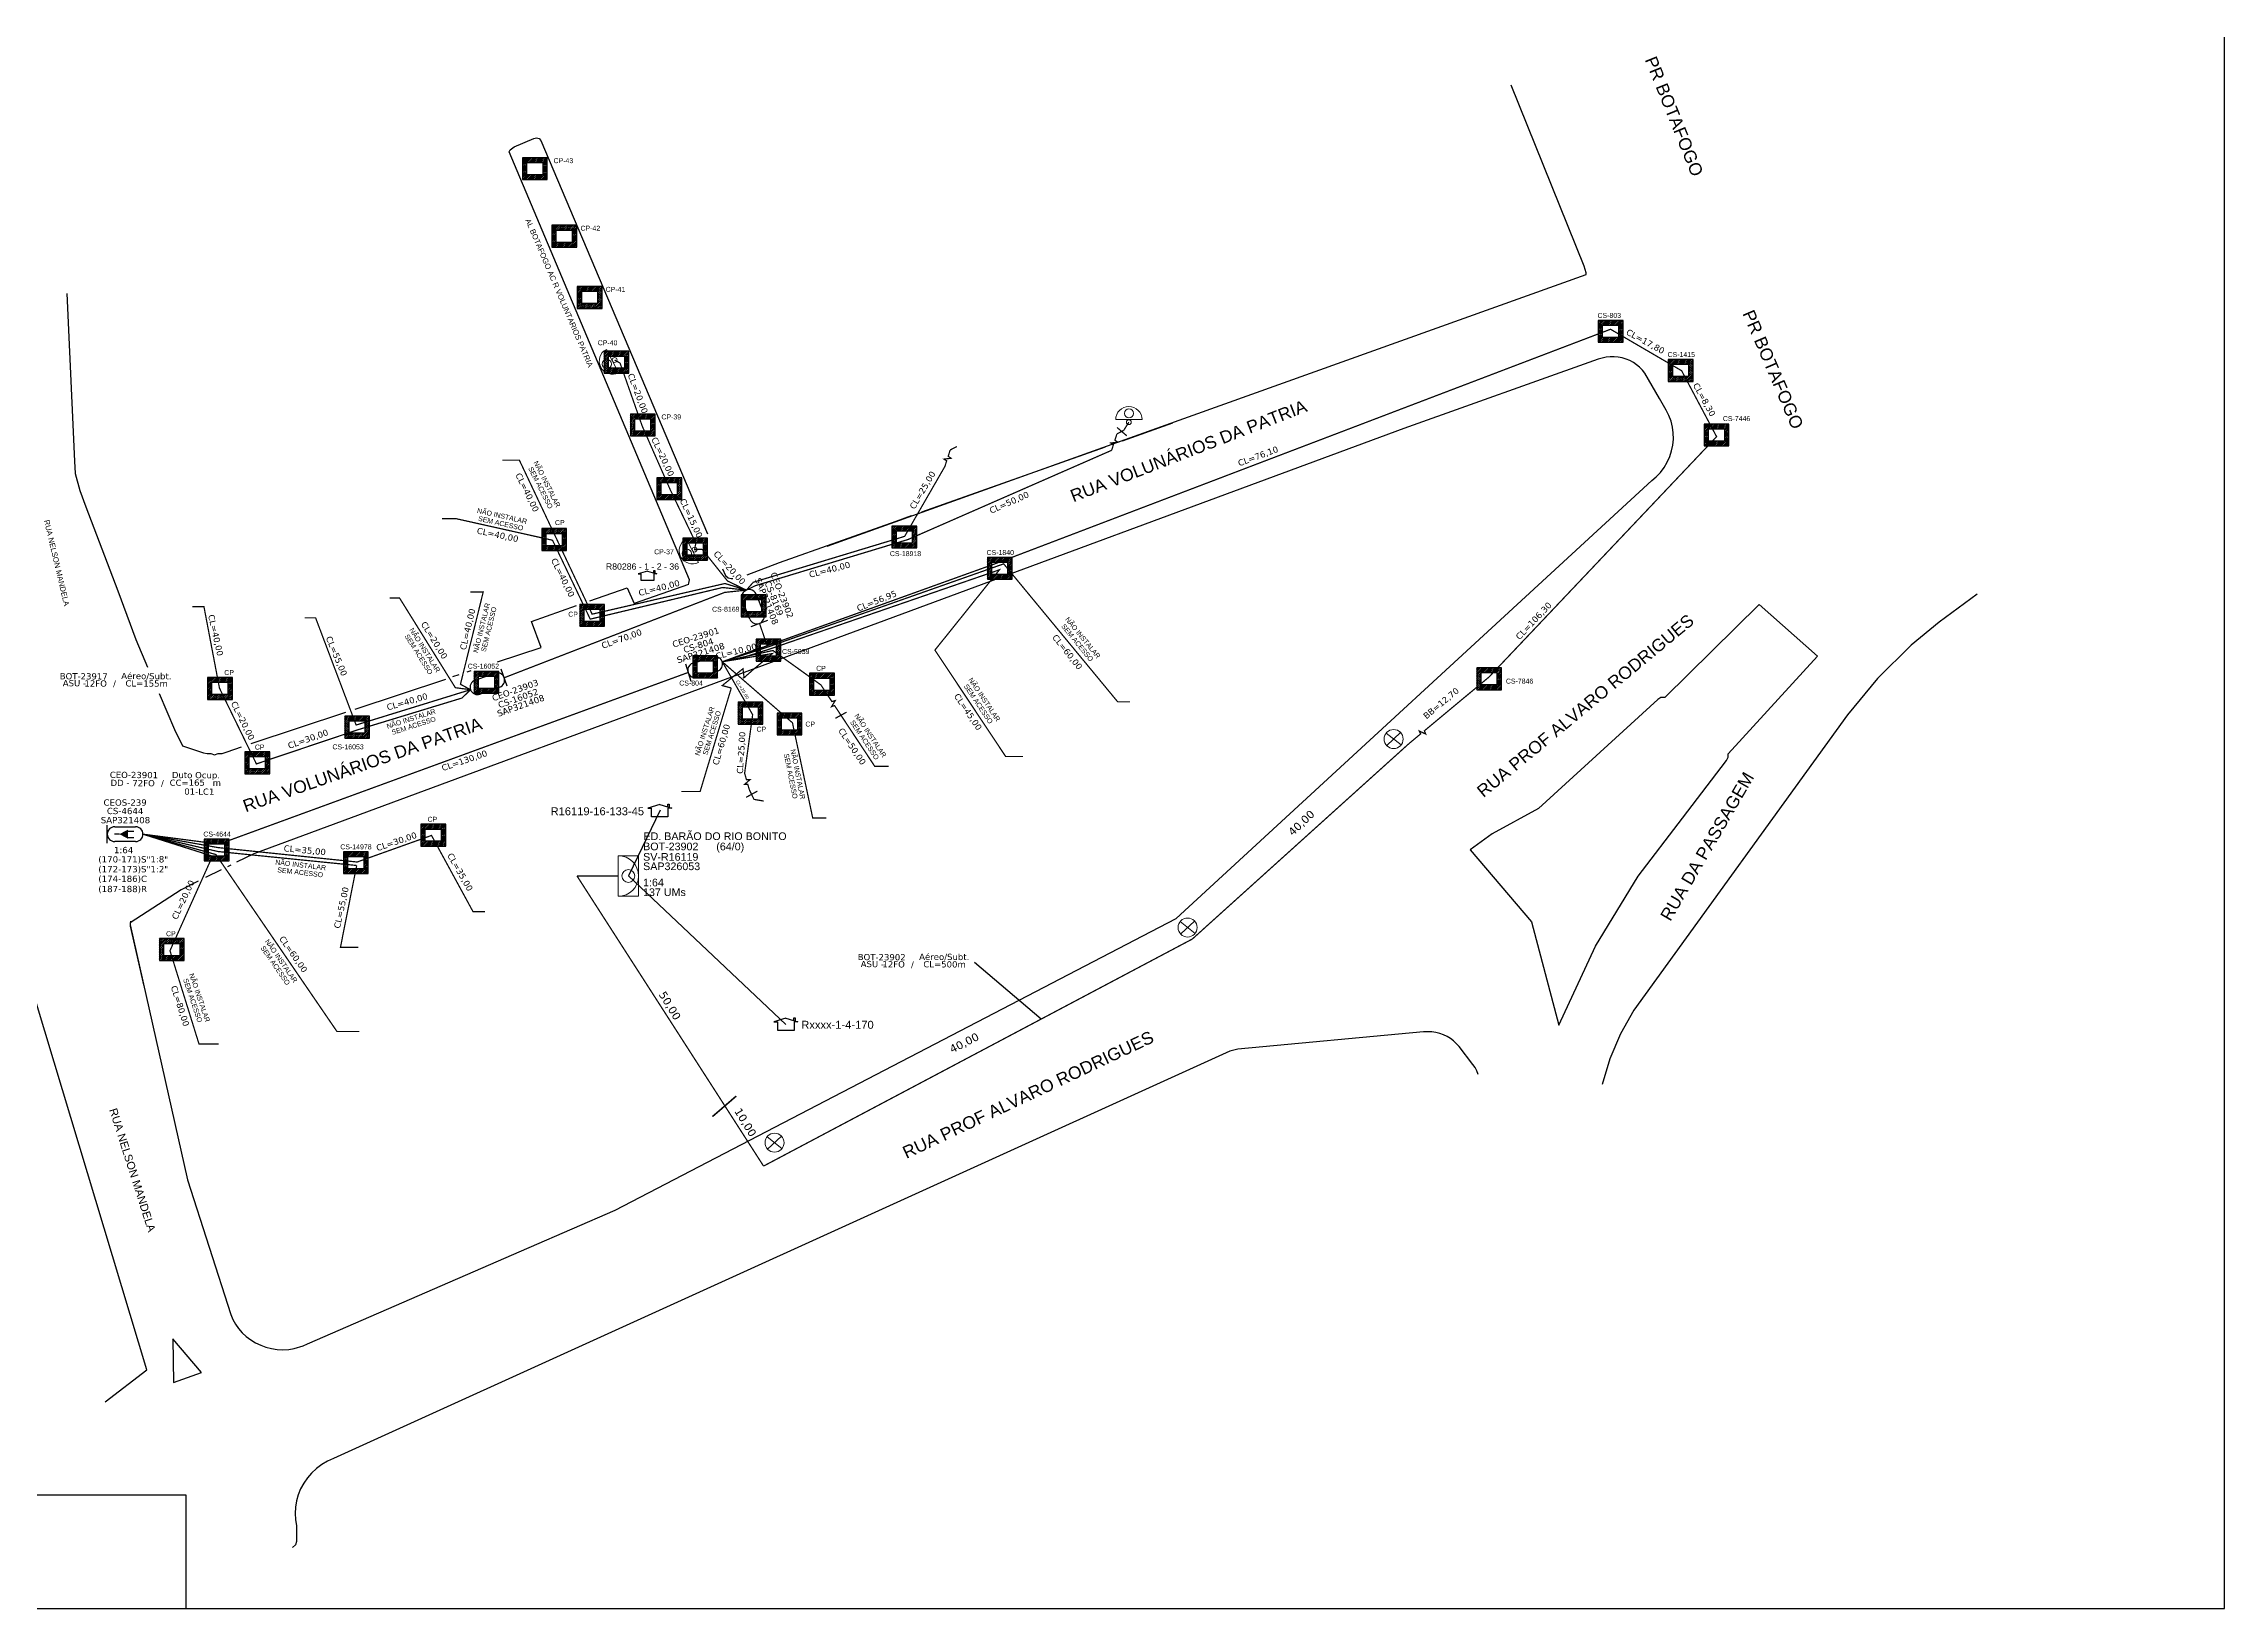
# Model space of a CAD drawing. Extents: x -89 to 1415, y 705 to 1544.
# Drawn here: x 202 to 749, y 705 to 1098 of the extents above; entities that cross this region are included whole.
import ezdxf
from ezdxf.enums import TextEntityAlignment as Align

# ---------------------------------------------------------------- set-up
doc = ezdxf.new("R2010")
doc.units = 0
doc.linetypes.add('PHANTOM2', pattern=[1.25, 0.625, -0.125, 0.125, -0.125, 0.125, -0.125])
for name, color, linetype in [('10.1-Caixas Subterrâneas', 5, 'Continuous'), ('10.4-Postes', 1, 'Continuous'), ('20.4-CEOS', 1, 'Continuous'), ('20.5-CEO', 1, 'Continuous'), ('CAP a instalar', 1, 'Continuous'), ('celulas gpon', 7, 'Continuous'), ('label_cabos', 7, 'Continuous'), ('Legenda', 1, 'Continuous'), ('levantamento', 7, 'Continuous'), ('medidas', 3, 'Continuous'), ('QUADRA', 7, 'Continuous'), ('SETA', 7, 'Continuous'), ('Subida Lateral', 5, 'Continuous'), ('surveys', 7, 'Continuous'), ('surveys legendas', 7, 'Continuous')]:
    doc.layers.add(name, color=color, linetype=linetype)
for name, color, linetype, lineweight in [("20.0-LEGENDA DOS CDO'S", 1, 'Continuous', 0), ('20.1-CDO_INTERIOR', 1, 'Continuous', 0), ('20.2-CDO_POSTE', 1, 'Continuous', 5), ('Postes', 1, 'Continuous', 0), ('Segmento Logradouro Texto', 7, 'Continuous', 0)]:
    doc.layers.add(name, color=color, linetype=linetype, lineweight=lineweight)
doc.layers.add('DROP DE CLIENTE', color=140, linetype='Continuous', plot=False)
doc.layers.add('EXTRA', color=50, linetype='Continuous', plot=False)
doc.styles.add('ARIAL', font='arial.ttf')
doc.styles.add('DIGICADE', font='arial.ttf')
doc.styles.add('siredit', font='verdana.ttf')
doc.styles.get("Standard").update_dxf_attribs({"font": 'arial.ttf'})
doc.linetypes.add('FENCELINE1', pattern='A,0.25,-0.1,[133,ltypeshp.shx,S=0.1,R=0,X=-0.1,Y=0],-0.1,1', length=1.45)
doc.dimstyles.get("Standard").update_dxf_attribs({"dimtxt": 0.18, "dimasz": 0.18, "dimexe": 0.18, "dimexo": 0.0625, "dimgap": 0.09, "dimtad": 0, "dimtih": 1, "dimtoh": 1, "dimdec": 4, "dimzin": 0, "dimdsep": 46, "dimtxsty": 'Standard', "dimcen": 0.09, "dimadec": 0, "dimazin": 0, "dimtfac": 1, "dimtdec": 4, "dimtofl": 0, "dimtmove": 0, "dimatfit": 3, "dimfxl": 0, "dimtolj": 1, "dimtzin": 0, "dimarcsym": 0})

# ---------------------------------------------------------------- blocks, each defined once
blk = doc.blocks.new('*X65')
at = {"color": 0, "linetype": 'Continuous'}
for p, q in [((-1.25, 0.34099), (-0.49099, 1.1)), ((-1.25, 0.517767), (-0.667767, 1.1)), ((-1.25, 0.694544), (-0.844544, 1.1)), ((-1.25, 0.87132), (-1.02132, 1.1)), ((-1.25, 1.048097), (-1.198097, 1.1)), ((-1.25, 0.164214), (-0.8035, 0.610714)), ((-1.25, -0.012563), (-0.8035, 0.433937)), ((-1.25, -0.18934), (-0.8035, 0.25716)), ((-1.25, -0.366117), (-0.8035, 0.080383)), ((-0.789214, 0.625), (-0.314214, 1.1)), ((-0.612437, 0.625), (-0.137437, 1.1)), ((-0.43566, 0.625), (0.03934, 1.1)), ((-0.258883, 0.625), (0.216117, 1.1)), ((-0.082107, 0.625), (0.392893, 1.1)), ((0.09467, 0.625), (0.56967, 1.1)), ((0.271447, 0.625), (0.746447, 1.1)), ((0.448223, 0.625), (0.923223, 1.1)), ((0.625, 0.625), (1.1, 1.1)), ((0.801777, 0.625), (1.25, 1.073223)), ((0.8035, 0.449947), (1.25, 0.896447)), ((0.8035, 0.27317), (1.25, 0.71967)), ((0.8035, 0.096393), (1.25, 0.542893)), ((0.8035, -0.080383), (1.25, 0.366117)), ((0.8035, -0.25716), (1.25, 0.18934)), ((0.8035, -0.433937), (1.25, 0.012563)), ((-1.25, -0.542893), (-0.8035, -0.096393)), ((-1.25, -0.71967), (-0.8035, -0.27317)), ((-1.25, -0.896447), (-0.8035, -0.449947)), ((-1.25, -1.073223), (-0.801777, -0.625)), ((-1.1, -1.1), (-0.625, -0.625)), ((-0.923223, -1.1), (-0.448223, -0.625)), ((-0.746447, -1.1), (-0.271447, -0.625)), ((-0.56967, -1.1), (-0.09467, -0.625)), ((-0.392893, -1.1), (0.082107, -0.625)), ((-0.216117, -1.1), (0.258883, -0.625)), ((-0.03934, -1.1), (0.43566, -0.625)), ((0.137437, -1.1), (0.612437, -0.625)), ((0.314214, -1.1), (0.789214, -0.625)), ((0.49099, -1.1), (1.25, -0.34099)), ((0.667767, -1.1), (1.25, -0.517767)), ((0.8035, -0.610714), (1.25, -0.164214)), ((0.844544, -1.1), (1.25, -0.694544)), ((1.02132, -1.1), (1.25, -0.87132)), ((1.198097, -1.1), (1.25, -1.048097))]:
    blk.add_line(p, q, dxfattribs=at)
blk = doc.blocks.new('MANHOLE_MQ')
at = {"color": 0, "linetype": 'Continuous'}
for p, q in [((0.0000062, 0.0000057), (-0.0000063, 0.0000057)), ((-0.0000063, 0.0000057), (-0.0000063, -0.0000053)), ((-0.000004, 0.0000033), (0.000004, 0.0000033)), ((-0.000004, -0.0000029), (-0.000004, 0.0000033)), ((0.000004, 0.0000033), (0.000004, -0.0000029)), ((0.0000062, -0.0000053), (0.0000062, 0.0000057)), ((-0.0000063, -0.0000053), (0.0000062, -0.0000053)), ((0.000004, -0.0000029), (-0.000004, -0.0000029)), ((0.000004, -0.0000029), (0.000004, -0.0000029))]:
    blk.add_line(p, q, dxfattribs=at)
at = {"color": 0, "linetype": 'Continuous', "xscale": 5e-06, "yscale": 5e-06, "zscale": 1e-05}
blk.add_blockref('*X65', (0, 0.0000002), dxfattribs=at)
blk = doc.blocks.new('*U100')
at = {"layer": '20.4-CEOS', "color": 7, "style": 'siredit'}
for tag, p in [('FIBRAS_SPLITTER', (0, 0)), ('FIBRAS_TOP_C', (0, -4.13)), ('RESERVA_FINAIS', (0, -5.46))]:
    blk.add_attdef(tag, p, '', height=1.01, dxfattribs=at)
for tag, p, flags in [('ID_ATIVIDADE', (0, -6.77), 3), ('QTDE', (0, -9.4), 1), ('FATOR', (0, -8.09), 1), ('FID', (0, -10.71), 1)]:
    blk.add_attdef(tag, p, '', height=1.01, dxfattribs=dict(at, flags=flags))
blk = doc.blocks.new('*U101')
at = {"layer": '20.4-CEOS', "color": 7, "style": 'siredit'}
blk.add_attdef('FIBRAS_SPLITTER', (0, 0), '', height=1.01, dxfattribs=at)
for tag, p, flags in [('QTDE', (0, -4.11), 1), ('ID_ATIVIDADE', (0, -1.48), 3), ('FATOR', (0, -2.79), 1), ('FID', (0, -5.42), 1)]:
    blk.add_attdef(tag, p, '', height=1.01, dxfattribs=dict(at, flags=flags))
blk = doc.blocks.new('SURVEY_SURVEY')
for p, q in [((0, 0.0000152), (-0.0000151, 0.0000108)), ((-0.0000151, 0.0000108), (-0.0000104, 0.0000108)), ((-0.0000103, 0), (-0.0000103, 0.0000108)), ((0.0000103, 0), (-0.0000103, 0)), ((0, 0.0000152), (0.0000151, 0.0000108)), ((0.0000101, 0.0000159), (0.0000117, 0.0000159)), ((0.0000101, 0.0000123), (0.0000101, 0.0000159)), ((0.0000151, 0.0000108), (0.0000103, 0.0000108)), ((0.0000103, 0.0000108), (0.0000103, 0)), ((0.0000117, 0.0000159), (0.0000117, 0.0000119))]:
    blk.add_line(p, q)
blk = doc.blocks.new('*U103')
at = {"color": 0}
blk.add_line((2.14, -0.58), (-2.1, -0.68), dxfattribs=at)
for centre, radius in [((0, 0.38), 0.733), ((0.03, -1.03), 0.393)]:
    blk.add_circle(centre, radius, dxfattribs=at)
blk.add_arc((0.02, -0.63), 2.12, 1.3782, 181.3782, dxfattribs=at)
blk = doc.blocks.new('*U104')
at = {"color": 0}
blk.add_line((2.14, -0.58), (-2.1, -0.68), dxfattribs=at)
for centre, radius in [((0, 0.38), 0.733), ((0.03, -1.03), 0.393)]:
    blk.add_circle(centre, radius, dxfattribs=at)
blk.add_arc((0.02, -0.63), 2.12, 1.3782, 181.3782, dxfattribs=at)
blk = doc.blocks.new('*U105')
at = {"color": 0}
blk.add_line((2.14, -0.58), (-2.1, -0.68), dxfattribs=at)
for centre, radius in [((0, 0.38), 0.733), ((0.03, -1.03), 0.393)]:
    blk.add_circle(centre, radius, dxfattribs=at)
blk.add_arc((0.02, -0.63), 2.12, 1.3782, 181.3782, dxfattribs=at)
blk = doc.blocks.new('LEGENDA DOS CABOS')
at = {"layer": 'EXTRA', "color": 0, "style": 'siredit'}
for tag, p in [('ID', (4.6, 0.97)), ('XX', (9.03, 0.97))]:
    blk.add_attdef(tag, text='', height=0.48, rotation=359.69, dxfattribs=at).set_placement(p, align=Align.MIDDLE_CENTER)
at = {"layer": 'Legenda', "color": 0, "style": 'siredit'}
for tag, p in [('TIPO_CABO', (1.31, 0)), ('CABO', (4.69, -0.05)), ('/', (6.81, -0.05)), ('METROS', (10.03, -0.05))]:
    blk.add_attdef(tag, text='', height=0.8, rotation=359.69, dxfattribs=at).set_placement(p, align=Align.MIDDLE_CENTER)
blk = doc.blocks.new('Inst CB DT OCUP CFOA-SM-DD-S-72')
at = {"layer": 'label_cabos', "color": 0, "style": 'siredit'}
for tag, flags, p in [('ID_ATIVIDADE', 3, (1.31, 2.67)), ('FATOR', 1, (11.56, 2.55))]:
    blk.add_attdef(tag, text='', height=1, rotation=359.69, dxfattribs=dict(at, flags=flags)).set_placement(p, align=Align.MIDDLE_CENTER)
for tag, p in [('TIPO_CABO', (1.11, 0)), ('DESTINO_CABO', (3.13, 1.26)), ('CABO', (4.69, -0.05)), ('/', (7.71, -0.05)), ('LANCE', (10.41, 0.02)), ('TIPO_CABO', (13.11, 1.24)), ('UND', (16.46, 0)), ('FID', (13.65, -1.41))]:
    blk.add_attdef(tag, text='', height=1, rotation=359.69, dxfattribs=at).set_placement(p, align=Align.MIDDLE_CENTER)
blk.add_attdef('QTDE', (11.93, -0.45), '', height=1, rotation=359.69, dxfattribs=at)
blk = doc.blocks.new('pole_pole')
at = {"layer": 'Postes', "color": 1, "linetype": 'PHANTOM2'}
for points in [[(-0.0000079, 0.0000104), (0.0000075, -0.000002)], [(0.000007, 0.0000109), (-0.0000074, -0.0000025)]]:
    blk.add_lwpolyline(points, dxfattribs=at)
at = {"layer": 'Postes', "color": 1}
blk.add_circle((-0.0000002, 0.0000042), 0.00000987, dxfattribs=at)

msp = doc.modelspace()

# ---------------------------------------------------------------- linework, layer by layer
msp.add_lwpolyline([(-89.32, 705.02), (749.25, 705.02), (749.25, 1299.02), (-89.32, 1299.02), (-89.32, 705.02)])
at = {"color": 0, "ltscale": 0.5, "const_width": 0.4}
msp.add_lwpolyline([(369.86, 828.49), (375.81, 833.62)], dxfattribs=at)
at = {"color": 7}
msp.add_lwpolyline([(-89.24, 733.5), (237.71, 733.5), (237.71, 705.02)], dxfattribs=at)
at = {"layer": '20.1-CDO_INTERIOR', "color": 1, "lineweight": 18}
msp.add_lwpolyline([(351.29, 883.78), (351.3, 893.98), (346.2, 893.98), (346.19, 883.78)], close=True, dxfattribs=at)
msp.add_circle((348.75, 888.88), 1.63, dxfattribs=at)
msp.add_arc((346.2, 888.88), 5.1, 269.9724, 89.9724, dxfattribs=at)
at = {"layer": '20.4-CEOS', "color": 0}
for p, q in [((219.87, 901.24), (225.09, 901.24)), ((225.09, 897.52), (219.87, 897.52))]:
    msp.add_line(p, q, dxfattribs=at)
for points in [[(218.01, 897.14), (218.01, 901.62)], [(221.04, 899.38), (219.78, 899.38)], [(223.09, 900.12), (224.68, 900.12)], [(223.09, 898.57), (224.68, 898.57)]]:
    msp.add_lwpolyline(points, dxfattribs=at)
msp.add_lwpolyline([(221.04, 899.38, 0, 2.3, 0), (223.19, 899.38, 2.3, 2.3, 0)], format="xyseb", dxfattribs=at)
for centre, start, end in [((219.87, 899.38), 90, 270), ((225.09, 899.38), 270, 90)]:
    msp.add_arc(centre, 1.86, start, end, dxfattribs=at)
at = {"layer": '20.5-CEO', "color": 0}
for p, q in [((379.24, 953.36), (377.32, 958.23)), ((380.79, 959.6), (382.71, 954.73)), ((310.28, 938.03), (315.22, 939.79)), ((316.47, 936.27), (311.53, 934.52))]:
    msp.add_line(p, q, dxfattribs=at)
at = {"layer": '20.5-CEO', "color": 5}
for p, q in [((364.98, 942.31), (369.98, 943.88)), ((371.1, 940.32), (366.1, 938.75))]:
    msp.add_line(p, q, dxfattribs=at)
at = {"layer": '20.5-CEO', "color": 0}
for points in [[(379.57, 951.48), (383.75, 953.13)], [(318.35, 936.53), (316.85, 940.77)]]:
    msp.add_lwpolyline(points, dxfattribs=at)
at = {"layer": '20.5-CEO', "color": 5}
msp.add_lwpolyline([(363.09, 942.11), (364.44, 937.82)], dxfattribs=at)
at = {"layer": '20.5-CEO', "color": 0}
for centre, start, end in [((379.05, 958.91), 21.5355, 201.5355), ((380.97, 954.04), 201.5355, 21.5355), ((310.91, 936.27), 109.5557, 289.5557), ((315.84, 938.03), 289.5557, 109.5557)]:
    msp.add_arc(centre, 1.87, start, end, dxfattribs=at)
at = {"layer": '20.5-CEO', "color": 5}
for centre, start, end in [((365.54, 940.53), 107.4426, 287.4426), ((370.54, 942.1), 287.4426, 107.4426)]:
    msp.add_arc(centre, 1.87, start, end, dxfattribs=at)
at = {"layer": 'CAP a instalar', "color": 1, "ltscale": 5, "const_width": 0.312}
for points in [[(441.1, 967.38), (595.21, 1026.13), (595.21, 1026.13), (613.05, 1015.72), (621.83, 999.16), (564.67, 938.79)], [(372.32, 942.66), (384.34, 946.95), (441.1, 967.38)], [(564.67, 938.79), (549.76, 926.38)], [(382.68, 816.06), (490.28, 873.06), (544.58, 922.07)], [(546.43, 923.61), (544.58, 922.07)], [(335.87, 888.88), (382.68, 816.06)], [(346.2, 888.88), (335.87, 888.88)]]:
    msp.add_lwpolyline(points, dxfattribs=at)
at = {"layer": 'CAP a instalar', "color": 0, "ltscale": 5, "const_width": 0.312}
for points in [[(346.68, 1017.63), (345.31, 1018.41), (345.31, 1018.41)], [(365.7, 972.47), (359.22, 985.94), (352.22, 1001.85), (346.68, 1017.63)], [(473.06, 1000.75), (474.35, 1002.82), (474.35, 1002.82)], [(429.51, 995.82), (431.21, 996.71)], [(471.35, 999.87), (473.06, 1000.75)], [(378.37, 960.65), (373, 962.31), (339.66, 954.61), (330.67, 973.66), (321.41, 993.26), (317.1, 993.26), (317.1, 993.26)], [(378.37, 960.65), (380.55, 961.74), (418.96, 973.36), (470.02, 995.74)], [(378.37, 960.65), (380.1, 962.62), (418.08, 974.14), (428.18, 991.69)], [(378.37, 960.65), (372.4, 961.3), (339.19, 953.36), (329.72, 973.17), (305.39, 978.61), (301.95, 978.61)], [(367.26, 970.92), (365.37, 970.81), (365.7, 972.47)], [(378.37, 960.65), (373.63, 962.94), (367.26, 970.92)], [(372.32, 942.66), (383.88, 946.4), (383.88, 946.4), (442.94, 967.24), (471.54, 932.61), (474.67, 932.61)], [(447.78, 918.87), (443.44, 918.87), (425.68, 945.59), (441.86, 965.74), (384.17, 945.83), (377.39, 943.7), (372.32, 942.66)], [(309.15, 935.65), (305.34, 936.15), (291.32, 958.69), (288.85, 958.69)], [(309.15, 935.65), (306.62, 937.01), (312.33, 960.17), (309.09, 960.17)], [(378.37, 960.65), (372.92, 960.07), (317.6, 938.65)], [(309.15, 935.65), (307.02, 933.56), (280.98, 925.62), (255.41, 917.02), (246.14, 936.07), (242.25, 956.52), (239.34, 956.52)], [(309.15, 935.65), (280.44, 926.78), (270.27, 953.69), (267.52, 953.69)], [(372.32, 942.66), (383.77, 946.83), (383.54, 946.79), (381.66, 952.31)], [(372.32, 942.66), (385.03, 945.49)], [(372.32, 942.66), (384.89, 944.72), (380.2, 940.79)], [(372.32, 942.66), (389.93, 927.34), (389.93, 927.34), (395.02, 903.43), (398.46, 903.43)], [(372.32, 942.66), (379.94, 929.38), (379.94, 929.38), (377.93, 914.65)], [(385.03, 945.49), (385.03, 945.49), (397.06, 936.86), (398.92, 934.05)], [(374.58, 936.07), (366.76, 910.09), (362.01, 910.09)], [(374.58, 936.07), (372.31, 936.68), (377.51, 940.91), (377.79, 938.66), (380.2, 940.79)], [(379.13, 910.48), (380.29, 908.11), (382.69, 907.7)], [(226.94, 899.38), (245.25, 894.27), (275.63, 849.85), (281.25, 849.85), (281.25, 849.85)], [(226.94, 899.38), (245.8, 896.01), (280.69, 892.39), (299.36, 899.06), (309.78, 879.92), (312.79, 879.92)], [(226.94, 899.38), (244.4, 893.86), (233.73, 870.12), (241.02, 846.69), (245.96, 846.69)], [(226.94, 899.38), (245.81, 895.02), (280.58, 891.52)], [(280.58, 891.52), (276.51, 870.98), (280.99, 870.98)]]:
    msp.add_lwpolyline(points, dxfattribs=at)
at = {"layer": 'CAP a instalar', "color": 5, "ltscale": 5, "const_width": 0.312}
msp.add_lwpolyline([(226.94, 899.38), (246.03, 896.88), (363.76, 939.97)], dxfattribs=at)
at = {"layer": 'CAP a instalar', "color": 0, "linetype": 'FENCELINE1', "ltscale": 5, "const_width": 0.312}
msp.add_lwpolyline([(401.31, 930.43), (410.6, 916.38), (414.1, 916.38)], dxfattribs=at)
at = {"layer": 'DROP DE CLIENTE'}
for points in [[(356.76, 905.43), (348.75, 888.88)], [(388.25, 851.59), (348.75, 888.88)]]:
    msp.add_lwpolyline(points, dxfattribs=at)
at = {"layer": 'QUADRA', "color": 0}
msp.add_line((217.47, 756.85), (227.91, 764.92), dxfattribs=at)
for points in [[(589.09, 1039.88), (589.06, 1040.29), (588.86, 1041.15), (588.58, 1041.99), (570.31, 1087.37)], [(363.86, 962.04), (363.94, 962.43), (364.11, 963.21), (364.11, 963.21), (364.11, 963.21), (318.86, 1070.69), (319.08, 1071.17), (320.09, 1071.89), (325.03, 1074), (325.71, 1074.17), (326.34, 1074), (326.81, 1073.51), (368.65, 974.74)], [(398.64, 971.7), (589.09, 1039.88)], [(207.87, 1035.11), (209.81, 992.98), (209.97, 989.89), (211.13, 985.66), (212.63, 981.59), (220.64, 960.44), (225.15, 948.24), (228.11, 941.34)], [(486.2, 878.24), (486.2, 878.24), (486.2, 878.24), (486.2, 878.24), (605.58, 988.13), (605.58, 988.13), (606.64, 989.06), (607.72, 990.19), (608.65, 991.43), (609.43, 992.76), (610.08, 994.15), (610.54, 995.58), (610.86, 997.06), (610.99, 998.58), (610.97, 1000.1), (610.76, 1001.59), (610.39, 1003.06), (609.86, 1004.48), (609.18, 1005.84), (607.51, 1008.75), (603.8, 1015.14), (603.2, 1015.89), (602.51, 1016.61), (601.77, 1017.23), (600.94, 1017.78), (600.06, 1018.25), (599.12, 1018.64), (598.16, 1018.94), (597.16, 1019.12), (596.15, 1019.22), (595.12, 1019.23), (594.11, 1019.12), (593.12, 1018.91), (592.15, 1018.63), (543.37, 1001.21), (254.77, 894.45)], [(472.74, 998.16), (485.41, 1002.67)], [(422.41, 980.29), (468.46, 996.64)], [(378.57, 964.46), (386.71, 967.6), (415.96, 977.99)], [(415.96, 977.99), (419.84, 979.37)], [(372.41, 966.03), (373.14, 964.35), (373.76, 963.7), (374.53, 963.53), (374.93, 963.53)], [(339.09, 957.97), (348.42, 961.25), (350.18, 957.28)], [(363.86, 962.04), (350.18, 957.28)], [(687.18, 959.63), (677.69, 952.56), (670.69, 946.82), (662.18, 938.45), (654.67, 929.31), (601.03, 855.16), (597.68, 849.22), (595.03, 842.97), (593.09, 836.52)], [(315.94, 942.66), (326.84, 946.28), (324.42, 952.79), (335.74, 956.78)], [(613.23, 903.38), (624.29, 917.9), (624.73, 918.67), (624.72, 919.55), (647.15, 944.06), (632.55, 957.06), (608.8, 933.7), (607.85, 933.67), (607.05, 933.22), (577.16, 905.82), (565.52, 899.45), (565.52, 899.45), (559.98, 895.48), (575.39, 877.37)], [(280.17, 930.76), (302.92, 938.33)], [(304.7, 938.92), (306.33, 939.46)], [(308.3, 940.12), (309.29, 940.45)], [(378.09, 938.77), (377.48, 938.55)], [(230.98, 934.69), (234.88, 925.62), (236.86, 921.55), (242.12, 919.76), (243.05, 919.6), (243.98, 919.6), (244.94, 919.27), (245.85, 919.6), (246.79, 919.6), (248.08, 920.09), (251.71, 921.29)], [(254.13, 922.1), (277.84, 929.99)], [(575.39, 877.37), (582.27, 851.4), (591.43, 871.29), (591.43, 871.29), (602.18, 888.85), (613.23, 903.38)], [(254.77, 894.45), (250.46, 892.34)], [(240.78, 887.55), (236.5, 885.43), (223.77, 877.13), (223.73, 876.31), (223.73, 876.31), (227.13, 861.19)], [(246.56, 890.41), (242.68, 888.49)], [(249.02, 891.63), (248.18, 891.21)], [(227.91, 764.92), (196.05, 870.78), (195.68, 871.76), (195.15, 872.73), (194.52, 873.71), (193.78, 874.85), (192.92, 875.5), (192, 876.31), (190.99, 877.13), (189.92, 877.62), (188.78, 878.1), (187.6, 878.43), (186.41, 878.59), (185.19, 878.59), (183.95, 878.59), (182.72, 878.59), (172.23, 874.85), (146.02, 865.25)], [(223.82, 877.55), (223.75, 876.63), (223.75, 876.63), (238.12, 812.6), (249.03, 778.82), (249.53, 777.57), (250.19, 776.38), (250.96, 775.26), (251.85, 774.22), (252.88, 773.28), (254, 772.42), (255.2, 771.7), (256.49, 771.08), (257.82, 770.61), (259.21, 770.27), (260.63, 770.05), (262.08, 769.97), (263.52, 770.04), (264.93, 770.24), (267.18, 770.92), (268.27, 771.45), (323.86, 795.62)], [(444.7, 856.65), (486.2, 878.24)], [(323.86, 795.62), (345.43, 804.99), (444.7, 856.65)], [(562.03, 839.06), (561.67, 839.94), (561.21, 840.79), (560.68, 841.57), (557.19, 846.06), (556.54, 846.79), (555.83, 847.47), (555.04, 848.05), (554.2, 848.57), (553.27, 849.01), (552.34, 849.34), (551.34, 849.6), (550.34, 849.75), (549.33, 849.79), (548.3, 849.74), (501.65, 845.37), (500.66, 845.18), (499.69, 844.89), (498.74, 844.52), (274.78, 742.69), (273.26, 741.99), (271.83, 741.13), (270.5, 740.12), (269.28, 739.01), (268.21, 737.77), (267.29, 736.44), (266.51, 735.04), (265.91, 733.56), (265.46, 732.04), (265.19, 730.47), (265.12, 728.88), (265.2, 727.31), (265.47, 725.74), (265.52, 721.85), (265.22, 720.96), (264.49, 720.32)], [(234.59, 761.75), (241.64, 764.24), (234.42, 772.71), (234.59, 761.75)]]:
    msp.add_lwpolyline(points, dxfattribs=at)
at = {"layer": 'SETA', "color": 0, "lineweight": 0, "const_width": 0.312}
for points in [[(471.39, 1001.47), (473.83, 999.38)], [(400.7, 928.46), (403.51, 930.01)], [(378.31, 908.63), (381.12, 910.18)]]:
    msp.add_lwpolyline(points, dxfattribs=at)
at = {"layer": 'Subida Lateral', "color": 0, "const_width": 0.312}
for points in [[(428.18, 991.69), (428.63, 993.11), (427.95, 993.53), (429.72, 993.75), (429.01, 994.25), (429.51, 995.82)], [(470.02, 995.74), (470.47, 997.16), (469.79, 997.57), (471.56, 997.79), (470.85, 998.29), (471.35, 999.87)], [(401.31, 930.43), (400.49, 931.67), (399.74, 931.4), (400.67, 932.92), (399.84, 932.67), (398.92, 934.05)], [(379.13, 910.48), (378.71, 911.91), (377.92, 911.88), (379.26, 913.05), (378.39, 913.07), (377.93, 914.65)]]:
    msp.add_lwpolyline(points, dxfattribs=at)
at = {"layer": 'Subida Lateral', "color": 5, "const_width": 0.312}
msp.add_lwpolyline([(546.43, 923.61), (547.57, 924.56), (547.22, 925.28), (548.83, 924.52), (548.5, 925.32), (549.76, 926.38)], dxfattribs=at)

# ---------------------------------------------------------------- block references
at = {"color": 0, "lineweight": 0}
ref = msp.add_blockref('Inst CB DT OCUP CFOA-SM-DD-S-72', (219.8, 912.27), dxfattribs=dict(at, xscale=1.560000000000002, yscale=1.559999999999945, zscale=1.56))
ref.add_attrib('DESTINO_CABO', 'CEO-23901', dxfattribs={"layer": 'label_cabos', "color": 0, "height": 1.56, "rotation": 359.69, "style": 'siredit'}).set_placement((224.69, 914.24), align=Align.MIDDLE_CENTER)
ref.add_attrib('TIPO_CABO', 'Duto Ocup.', dxfattribs={"layer": 'label_cabos', "color": 0, "height": 1.56, "rotation": 359.69, "style": 'siredit'}).set_placement((240.25, 914.21), align=Align.MIDDLE_CENTER)
ref.add_attrib('/', '/', dxfattribs={"layer": 'label_cabos', "color": 0, "height": 1.56, "rotation": 359.69, "style": 'siredit'}).set_placement((231.83, 912.19), align=Align.MIDDLE_CENTER)
ref.add_attrib('FID', '01-LC1', dxfattribs={"layer": 'label_cabos', "color": 0, "height": 1.56, "rotation": 359.69, "style": 'siredit'}).set_placement((241.09, 910.06), align=Align.MIDDLE_CENTER)
ref.add_attrib('LANCE', 'CC=', dxfattribs={"layer": 'label_cabos', "color": 0, "height": 1.56, "rotation": 359.69, "style": 'siredit'}).set_placement((236.04, 912.3), align=Align.MIDDLE_CENTER)
ref.add_attrib('UND', 'm', dxfattribs={"layer": 'label_cabos', "color": 0, "height": 1.56, "rotation": 359.69, "style": 'siredit'}).set_placement((245.48, 912.27), align=Align.MIDDLE_CENTER)
ref.add_attrib('CABO', '72FO', dxfattribs={"layer": 'label_cabos', "color": 0, "height": 1.56, "rotation": 359.69, "style": 'siredit'}).set_placement((227.11, 912.19), align=Align.MIDDLE_CENTER)
ref.add_attrib('TIPO_CABO', 'DD - ', dxfattribs={"layer": 'label_cabos', "color": 0, "height": 1.56, "rotation": 359.69, "style": 'siredit'}).set_placement((221.54, 912.26), align=Align.MIDDLE_CENTER)
ref.add_attrib('QTDE', '165', (238.41, 911.56), dxfattribs={"layer": 'label_cabos', "color": 0, "height": 1.56, "rotation": 359.69, "style": 'siredit'})
at = {"layer": '10.1-Caixas Subterrâneas', "color": 0, "xscale": 498868.5847254068, "yscale": 498868.5847254068, "zscale": 498868.5847254069}
for p, rotation in [((325.27, 1066.54), 180.000000000062), ((332.64, 1049.58), 180.000000000062), ((339.04, 1034.22), 180.000000000062), ((595.22, 1025.72), 180.0000000000624), ((345.75, 1017.97), 180.000000000062), ((612.8, 1015.9), 180.0000000000624), ((352.35, 1002.21), 180.000000000062), ((621.79, 999.67), 180.0000000000624), ((359.02, 986.21), 180.000000000062), ((330.13, 973.43), 180.000000000062), ((418, 974.09), 180.000000000062), ((365.5, 971.04), 180.000000000062), ((441.93, 966.2), 180.0000000000624), ((380.18, 956.82), 180.000000000062), ((339.64, 954.4), 180.000000000062), ((383.88, 945.68), 180.000000000062), ((368.02, 941.48), 180.0000000000624), ((246.25, 936.06), 180.000000000062), ((313.13, 937.59), 180.000000000062), ((397.3, 937.13), 180.000000000062), ((564.72, 938.48), 180.0000000000624), ((379.37, 929.88), 180.000000000062), ((280.66, 926.36), 180.000000000062), ((389.18, 927.14), 180.000000000062), ((255.61, 917.4), 180.000000000062), ((245.4, 895.51), 180.0000000000624), ((299.78, 899.23), 180.0000000000624), ((280.35, 892.32), 180.0000000000624), ((234.17, 870.51), 180.0000000000624)]:
    msp.add_blockref('MANHOLE_MQ', p, dxfattribs=dict(at, rotation=rotation))
at = {"layer": '10.4-Postes', "color": 0, "xscale": 242036.3612160001, "yscale": 242036.3612160003, "zscale": 242036.3612160001}
for p in [(540.84, 922.25), (489.14, 874.93), (385.48, 820.92)]:
    msp.add_blockref('pole_pole', p, dxfattribs=at)
at = {"layer": '20.2-CDO_POSTE', "color": 0, "yscale": 1.559999999999945, "zscale": 1.56}
for name, p, xscale, rotation in [('*U105', (343.88, 1017.69), -1.560000000000032, 118.5204860570288), ('*U103', (474.34, 1004.42), 1.559999999999979, 358.6218330079129), ('*U104', (363.94, 970.09), -1.560000000000032, 118.5204860570288)]:
    msp.add_blockref(name, p, dxfattribs=dict(at, xscale=xscale, rotation=rotation))
at = {"layer": '20.4-CEOS', "color": 0, "lineweight": 0}
ref = msp.add_blockref('*U100', (215.75, 892.28), dxfattribs=dict(at, xscale=1.560000000000002, yscale=1.559999999999945, zscale=1.56))
ref.add_attrib('FIBRAS_SPLITTER', '(170-171)S"1:8"', (215.75, 892.28), dxfattribs={"color": 7, "height": 1.5751, "style": 'siredit'})
ref.add_attrib('FIBRAS_TOP_C', '(174-186)C', (215.75, 887.39), dxfattribs={"color": 7, "height": 1.575, "style": 'siredit'})
ref.add_attrib('RESERVA_FINAIS', '(187-188)R', (215.75, 884.83), dxfattribs={"color": 7, "height": 1.575, "style": 'siredit'})
at = {"layer": '20.4-CEOS', "color": 0, "lineweight": 0, "xscale": 1.560000000000002, "yscale": 1.559999999999945, "zscale": 1.56}
msp.add_blockref('*U101', (215.75, 889.81), dxfattribs=at).add_auto_attribs({'FIBRAS_SPLITTER': '(172-173)S"1:2"'})
at = {"layer": 'label_cabos', "color": 0, "lineweight": 0}
ref = msp.add_blockref('LEGENDA DOS CABOS', (205.48, 936.46), dxfattribs=dict(at, xscale=1.560000000000002, yscale=1.559999999999945, zscale=1.56))
ref.add_attrib('ID', 'BOT-23917', dxfattribs={"color": 0, "height": 1.56, "rotation": 359.69, "style": 'siredit'}).set_placement((212.09, 939.01), align=Align.MIDDLE_CENTER)
ref.add_attrib('CABO', '12FO', dxfattribs={"color": 0, "height": 1.56, "rotation": 359.69, "style": 'siredit'}).set_placement((215.09, 937.21), align=Align.MIDDLE_CENTER)
ref.add_attrib('METROS', 'CL=155m', dxfattribs={"color": 0, "height": 1.56, "rotation": 359.69, "style": 'siredit'}).set_placement((227.88, 937.21), align=Align.MIDDLE_CENTER)
ref.add_attrib('XX', 'Aéreo/Subt.', dxfattribs={"color": 0, "height": 1.56, "rotation": 359.69, "style": 'siredit'}).set_placement((227.8, 939.07), align=Align.MIDDLE_CENTER)
ref.add_attrib('/', '/', dxfattribs={"color": 0, "height": 1.56, "rotation": 359.69, "style": 'siredit'}).set_placement((219.81, 937.21), align=Align.MIDDLE_CENTER)
ref.add_attrib('TIPO_CABO', 'ASU -', dxfattribs={"color": 0, "height": 1.56, "rotation": 359.69, "style": 'siredit'}).set_placement((209.75, 937.28), align=Align.MIDDLE_CENTER)
ref = msp.add_blockref('LEGENDA DOS CABOS', (405.7, 865.97), dxfattribs=dict(at, xscale=1.560000000000002, yscale=1.559999999999945, zscale=1.56))
ref.add_attrib('ID', 'BOT-23902', dxfattribs={"color": 0, "height": 1.56, "rotation": 359.69, "style": 'siredit'}).set_placement((412.32, 868.51), align=Align.MIDDLE_CENTER)
ref.add_attrib('CABO', '12FO', dxfattribs={"color": 0, "height": 1.56, "rotation": 359.69, "style": 'siredit'}).set_placement((415.32, 866.71), align=Align.MIDDLE_CENTER)
ref.add_attrib('METROS', 'CL=500m', dxfattribs={"color": 0, "height": 1.56, "rotation": 359.69, "style": 'siredit'}).set_placement((428.1, 866.71), align=Align.MIDDLE_CENTER)
ref.add_attrib('XX', 'Aéreo/Subt.', dxfattribs={"color": 0, "height": 1.56, "rotation": 359.69, "style": 'siredit'}).set_placement((428.02, 868.58), align=Align.MIDDLE_CENTER)
ref.add_attrib('/', '/', dxfattribs={"color": 0, "height": 1.56, "rotation": 359.69, "style": 'siredit'}).set_placement((420.04, 866.71), align=Align.MIDDLE_CENTER)
ref.add_attrib('TIPO_CABO', 'ASU -', dxfattribs={"color": 0, "height": 1.56, "rotation": 359.69, "style": 'siredit'}).set_placement((409.98, 866.78), align=Align.MIDDLE_CENTER)
at = {"layer": 'surveys', "color": 0, "xscale": 156546.883584, "yscale": 156546.8835840013, "zscale": 156546.883584}
msp.add_blockref('SURVEY_SURVEY', (353.57, 963.04), dxfattribs=at)
at = {"layer": 'surveys', "color": 255, "xscale": 200000, "yscale": 200000, "zscale": 200000}
for p in [(356.64, 903.76), (388.29, 850.11)]:
    msp.add_blockref('SURVEY_SURVEY', p, dxfattribs=at)

# ---------------------------------------------------------------- texts
at = {"color": 0, "style": 'ARIAL'}
for s, rotation, p in [('SEM ACESSO', 296.663, (323.59, 991.21)), ('NÃO INSTALAR', 296.663, (324.92, 992.69)), ('NÃO INSTALAR', 347.2435, (310.69, 980.05)), ('SEM ACESSO', 347.2435, (310.98, 978.08)), ('NÃO INSTALAR', 76.1603, (310.99, 944.81)), ('SEM ACESSO', 76.1603, (312.96, 945.06)), ('NÃO INSTALAR', 309.1759, (458.28, 953.25)), ('SEM ACESSO', 302.2092, (292.56, 949.06)), ('NÃO INSTALAR', 302.2092, (293.75, 950.67)), ('SEM ACESSO', 309.1759, (457.3, 951.52)), ('SEM ACESSO', 303.8201, (432.87, 936.51)), ('NÃO INSTALAR', 303.8201, (434.01, 938.14)), ('NÃO INSTALAR', 17.7389, (288.32, 925.82)), ('NÃO INSTALAR', 72.4626, (366.57, 918.99)), ('SEM ACESSO', 17.7389, (289.57, 924.28)), ('SEM ACESSO', 72.4626, (368.56, 919.12)), ('SEM ACESSO', 303.8201, (404.31, 927.47)), ('NÃO INSTALAR', 303.8201, (405.45, 929.11)), ('SEM ACESSO', 281.3927, (387.76, 919.49)), ('NÃO INSTALAR', 281.3927, (389.43, 920.57)), ('NÃO INSTALAR', 353.4977, (260.11, 891.76)), ('SEM ACESSO', 353.4977, (260.62, 889.83)), ('SEM ACESSO', 304.7574, (256.38, 870.8)), ('NÃO INSTALAR', 304.7574, (257.49, 872.45)), ('SEM ACESSO', 288.7682, (237, 862.9)), ('NÃO INSTALAR', 288.7682, (238.52, 864.19))]:
    msp.add_text(s, height=1.248, rotation=rotation, dxfattribs=at).set_placement(p)
at = {"layer": '10.1-Caixas Subterrâneas', "color": 0, "style": 'ARIAL'}
for s, p in [('CP-43', (329.98, 1067.83)), ('CP-42', (336.75, 1050.87)), ('CP-41', (343.05, 1035.52)), ('CS-803', (591.94, 1028.98)), ('CP-40', (341.07, 1022.11)), ('CS-1415', (609.52, 1019.16)), ('CP-39', (357.05, 1003.5)), ('CS-7446', (623.4, 1003.08)), ('CP', (330.34, 976.98)), ('CP-37', (355.23, 969.65)), ('CS-18918', (414.38, 969.18)), ('CS-1840', (438.64, 969.46)), ('CP', (333.67, 953.97)), ('CS-8169', (369.76, 955.22)), ('CS-16052', (308.45, 940.93)), ('CS-5939', (387.32, 944.61)), ('CP', (395.88, 940.39)), ('CP', (247.36, 939.33)), ('CS-804', (361.53, 936.69)), ('CS-7846', (568.95, 937.17)), ('CP', (380.92, 925.11)), ('CP', (393.18, 926.4)), ('CP', (255.04, 920.62)), ('CS-16053', (274.5, 920.68)), ('CP', (298.36, 902.49)), ('CS-4644', (242.11, 898.78)), ('CS-14978', (276.48, 895.58)), ('CP', (232.75, 873.77))]:
    msp.add_text(s, height=1.248, dxfattribs=at).set_placement(p)
at = {"layer": "20.0-LEGENDA DOS CDO'S", "color": 1, "lineweight": 0, "style": 'ARIAL'}
for s, p in [('SAP326053', (352.46, 890.36)), ('SV-R16119', (352.46, 892.72)), ('BOT-23902', (352.46, 895.34)), ('1:64', (352.44, 886.29)), ('137 UMs', (352.44, 883.86))]:
    msp.add_text(s, height=1.92, rotation=359.9724, dxfattribs=at).set_placement(p)
msp.add_text('         (64/0)', height=1.92, rotation=359.9724, dxfattribs=at).set_placement((370.97, 895.33), align=Align.CENTER)
at = {"layer": '20.4-CEOS', "color": 7, "style": 'siredit'}
for tag, text, p in [('SAP321408', 'SAP 321408', (222.56, 903.7)), ('CEOS-239', 'CEOS-XXX', (222.48, 908.11)), ('CS-4644', 'CS-XXXX', (222.48, 905.99)), ('1:64', 'SAP 321408', (222.09, 896.18))]:
    msp.add_attdef(tag, text=text, height=1.575, dxfattribs=at).set_placement(p, align=Align.TOP_CENTER)
at = {"layer": '20.5-CEO', "color": 0, "style": 'siredit'}
for tag, text, height, p in [('SAP321408', 'SAP 321408', 1.581, (384.23, 958.14)), ('CEO-23902', 'CEO-XXX', 1.575, (388.04, 959.67)), ('CS-8169', 'CS-XXX', 1.581, (386.06, 958.86))]:
    msp.add_attdef(tag, text=text, height=height, rotation=291.5355, dxfattribs=at).set_placement(p, align=Align.TOP_CENTER)
at = {"layer": '20.5-CEO', "color": 5, "style": 'siredit'}
for tag, text, height, p in [('CEO-23901', 'CEO-XXX', 1.575, (365.43, 949.55)), ('SAP321408', 'SAP 321408', 1.581, (366.68, 945.64)), ('CS-804', 'CS-XXX', 1.581, (366.09, 947.51))]:
    msp.add_attdef(tag, text=text, height=height, rotation=17.4426, dxfattribs=at).set_placement(p, align=Align.TOP_CENTER)
at = {"layer": '20.5-CEO', "color": 7, "style": 'siredit'}
for tag, text, height, p in [('CEO-23903', 'CEO-XXX', 1.575, (320.1, 936.26)), ('CS-16052', 'CS-XXX', 1.581, (320.84, 934.25)), ('SAP321408', 'SAP 321408', 1.581, (321.49, 932.4))]:
    msp.add_attdef(tag, text=text, height=height, rotation=19.5557, dxfattribs=at).set_placement(p, align=Align.TOP_CENTER)
at = {"layer": 'celulas gpon', "color": 0, "style": 'siredit'}
for s, height, rotation, p in [('CL=17,80', 1.56, 331.3147, (598.95, 1024.94)), ('CL=20,00', 1.56, 290.5988, (348.55, 1014.72)), ('CL=8,30', 1.56, 299.0139, (615.82, 1012.13)), ('CL=20,00', 1.56, 294.9623, (354.46, 998.61)), ('CL=76,10', 1.56, 20.4972, (502.06, 991.7)), ('CL=40,00', 1.56, 296.2072, (320.35, 989.59)), ('CL=25,00', 1.56, 59.6114, (420.56, 980.78)), ('CL=50,00', 1.56, 23.8481, (439.77, 979.8)), ('CL=15,00', 1.56, 294.9623, (361.6, 983.18)), ('CL=40,00', 1.56, 347.9747, (310.62, 974.88)), ('CL=40,00', 1.56, 296.2072, (329.29, 968.21)), ('CL=20,00', 1.56, 312.7232, (369.99, 969.65)), ('CL=40,00', 1.56, 14.3542, (351.52, 959.13)), ('CL=40,00', 1.56, 14.3542, (394.31, 963.73)), ('CL=56,95', 1.56, 21.9339, (406.44, 955.25)), ('CL=40,00', 1.56, 282.8014, (243.29, 954.33)), ('CL=20,00', 1.56, 301.6815, (296.61, 952.17)), ('CL=40,00', 1.56, 76.8222, (307.96, 945.48)), ('CL=106,30', 1.56, 46.6539, (572.37, 948.05)), ('CL=55,00', 1.56, 292.3933, (272.8, 948.7)), ('CL=70,00', 1.56, 19.7633, (342.33, 945.9)), ('CL=10,00', 1.56, 14.3542, (370.85, 943.23)), ('CL=60,00', 1.56, 308.6695, (455, 948.76)), ('CL=20,00', 0.78, 300.9104, (375.71, 937.73)), ('BB=12,70', 1.56, 39.8374, (549.02, 928.18)), ('CL=20,00', 1.56, 296.4075, (248.96, 932.27)), ('CL=40,00', 1.56, 16.0788, (288.37, 930.43)), ('CL=45,00', 1.56, 304.0216, (430.38, 934.05)), ('CL=30,00', 1.56, 19.5262, (263.63, 920.77)), ('CL=60,00', 1.56, 73.4894, (371.31, 916.57)), ('CL=25,00', 1.56, 86.4846, (377.49, 914.48)), ('CL=50,00', 1.56, 303.7161, (401.32, 925.39)), ('CL=130,00', 1.56, 18.9168, (302.2, 915.2)), ('CL=30,00', 1.56, 18.9168, (285.8, 895.08)), ('CL=35,00', 1.56, 354.5091, (262.21, 895.09)), ('CL=35,00', 1.56, 299.8052, (303.23, 894.09)), ('CL=20,00', 1.56, 65.1762, (235.5, 877.78)), ('CL=55,00', 1.56, 77.7558, (276.36, 875.58)), ('CL=60,00', 1.56, 304.7041, (261.04, 873.15)), ('CL=80,00', 1.56, 287.78, (233.92, 861.07))]:
    msp.add_text(s, height=height, rotation=rotation, dxfattribs=at).set_placement(p)
at = {"layer": 'levantamento', "color": 1}
msp.add_text('ED. BARÃO DO RIO BONITO', height=1.92, dxfattribs=at).set_placement((352.55, 897.91))
at = {"layer": 'medidas', "color": 0, "style": 'siredit'}
for s, rotation, p in [('40,00', 43.4948, (515.46, 898.8)), ('50,00', 301.4244, (356.3, 859.16)), ('40,00', 27.0451, (429.99, 844.33)), ('10,00', 301.4244, (375.26, 829.87))]:
    msp.add_text(s, height=1.997, rotation=rotation, dxfattribs=at).set_placement(p)
at = {"layer": 'Segmento Logradouro Texto', "color": 0, "linetype": 'Continuous', "attachment_point": 1, "style": 'DIGICADE'}
for s, insert, char_height, width, rotation in [('\\fArial|b0|i0|c0|p34;\\W1.0000000000;\\T1.0000000000;\\o\\lPR BOTAFOGO', (606.65, 1094.99), 3.12, 32.8409, 291.9544), ('\\fArial|b0|i0|c0|p34;\\W1.0000000000;\\T1.0000000000;\\o\\lPR BOTAFOGO', (606.65, 1094.99), 3.12, 32.8409, 291.9544), ('\\fArial|b0|i0|c0|p34;\\W1.0000000000;\\T1.0000000000;\\o\\lAL BOTAFOGO AC R VOLUNTARIOS PATRIA', (324.12, 1054.09), 1.365, 40.9081, 293.1056), ('\\fArial|b0|i0|c0|p34;\\W1.0000000000;\\T1.0000000000;\\o\\lPR BOTAFOGO', (631.13, 1031.34), 3.12, 32.8409, 293.2406), ('RUA VOLUNÁRIOS DA PATRIA', (459.29, 985.59), 3.12, 69.8914, 21.2535), ('\\fArial|b0|i0|c0|p34;\\W1.0000000000;\\T1.0000000000;\\o\\lRUA NELSON MANDELA', (203.43, 978.42), 1.365, 22.5318, 283.2887), ('\\fArial|b0|i0|c0|p34;\\W1.0000000000;\\T1.0000000000;\\o\\lRUA PROF ALVARO RODRIGUES', (561.33, 910.82), 3.12, 69.8914, 39.6579), ('\\o\\l\\fArial|b0|i0|c0|p34;\\T1.0000000000;\\W1.0000000000;RUA VOLUNÁRIOS DA PATRIA', (251.69, 907.78), 3.12, 69.8914, 19.4001), ('\\fArial|b0|i0|c0|p34;\\W1.0000000000;\\T1.0000000000;\\o\\lRUA DA PASSAGEM', (607.52, 878.88), 3.12, 43.0117, 59.8689), ('RUA PROF ALVARO RODRIGUES', (417.19, 820.66), 3.12, 69.8914, 25.2943), ('\\fArial|b0|i0|c0|p34;\\W1.0000000000;\\T1.0000000000;\\o\\lRUA NELSON MANDELA', (220.37, 830.81), 1.9968, 32.9608, 287.6514)]:
    msp.add_mtext(s, dxfattribs=dict(at, insert=insert, char_height=char_height, width=width, rotation=rotation))
at = {"layer": 'surveys legendas', "color": 0}
msp.add_text('R80286 - 1 - 2 - 36', height=1.5655, dxfattribs=at).set_placement((343.12, 965.79))
at = {"layer": 'surveys legendas', "style": 'ARIAL'}
for s, p in [('R16119-16-133-45', (329.24, 904.13)), ('Rxxxx-1-4-170', (392.15, 850.53))]:
    msp.add_text(s, height=2, dxfattribs=at).set_placement(p)

# ---------------------------------------------------------------- leaders
at = {"color": 0, "ltscale": 0.5}
msp.add_leader([(452.35, 852.97), (435.59, 867.18)], dimstyle='Standard', override={"dimgap": 0.09, "dimtad": 0}, dxfattribs=at)

doc.saveas('drawing.dxf')
